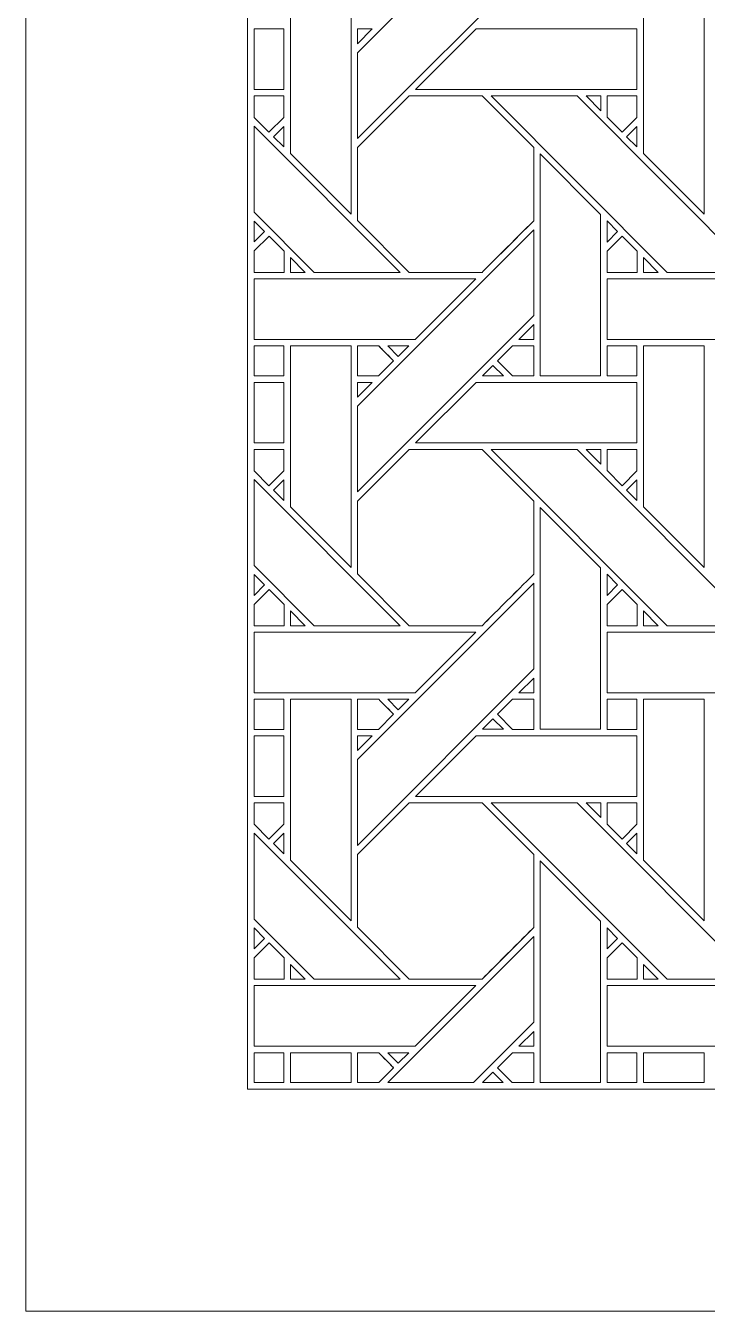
# Model space of a CAD drawing. Header units: inches. Extents: x 8.88 to 15.88, y 5.59 to 12.59.
# Drawn here: x 8.883 to 10.714, y 5.595 to 9.046 of the extents above; entities that cross this region are included whole.
import ezdxf

# ---------------------------------------------------------------- set-up
doc = ezdxf.new("R2010")
doc.units = ezdxf.units.IN
doc.header["$MEASUREMENT"] = 0
doc.layers.add('Design', color=7, linetype='Continuous', lineweight=0)

msp = doc.modelspace()

# ---------------------------------------------------------------- linework, layer by layer
at = {"layer": 'Design'}
for points, knots in [([(8.8829, 12.5948), (8.8829, 12.5948), (8.8829, 5.5948), (8.8829, 5.5948), (8.8829, 5.5948), (15.8829, 5.5948), (15.8829, 5.5948), (15.8829, 5.5948), (15.8829, 12.5948), (15.8829, 12.5948), (15.8829, 12.5948), (8.8829, 12.5948), (8.8829, 12.5948)], [0, 0, 0, 0, 1, 1, 1, 2, 2, 2, 3, 3, 3, 4, 4, 4, 4]), ([(9.4792, 11.9984), (9.4792, 11.9984), (9.4792, 6.1911), (9.4792, 6.1911), (9.4792, 6.1911), (15.2865, 6.1911), (15.2865, 6.1911), (15.2865, 6.1911), (15.2865, 11.9984), (15.2865, 11.9984), (15.2865, 11.9984), (9.4792, 11.9984), (9.4792, 11.9984)], [0, 0, 0, 0, 1, 1, 1, 2, 2, 2, 3, 3, 3, 4, 4, 4, 4]), ([(10.2479, 9.4467), (10.2479, 9.4467), (10.2479, 9.2166), (10.2479, 9.2166), (10.2479, 9.2166), (9.7742, 8.743), (9.7742, 8.743), (9.7742, 8.743), (9.7742, 8.9731), (9.7742, 8.9731), (9.7742, 8.9731), (10.2479, 9.4467), (10.2479, 9.4467)], [0, 0, 0, 0, 1, 1, 1, 2, 2, 2, 3, 3, 3, 4, 4, 4, 4]), ([(9.5942, 9.1352), (9.5942, 9.1352), (9.7571, 9.1352), (9.7571, 9.1352), (9.7571, 9.1352), (9.7571, 8.5401), (9.7571, 8.5401), (9.7571, 8.5401), (9.5942, 8.703), (9.5942, 8.703), (9.5942, 8.703), (9.5942, 9.1352), (9.5942, 9.1352)], [0, 0, 0, 0, 1, 1, 1, 2, 2, 2, 3, 3, 3, 4, 4, 4, 4]), ([(10.7058, 9.1352), (10.7058, 9.1352), (10.7058, 8.5401), (10.7058, 8.5401), (10.7058, 8.5401), (10.5429, 8.703), (10.5429, 8.703), (10.5429, 8.703), (10.5429, 9.1352), (10.5429, 9.1352), (10.5429, 9.1352), (10.7058, 9.1352), (10.7058, 9.1352)], [0, 0, 0, 0, 1, 1, 1, 2, 2, 2, 3, 3, 3, 4, 4, 4, 4]), ([(9.5766, 9.0373), (9.5766, 9.0373), (9.5766, 8.8745), (9.5766, 8.8745), (9.5766, 8.8745), (9.4967, 8.8745), (9.4967, 8.8745), (9.4967, 8.8745), (9.4967, 9.0373), (9.4967, 9.0373), (9.4967, 9.0373), (9.5766, 9.0373), (9.5766, 9.0373)], [0, 0, 0, 0, 1, 1, 1, 2, 2, 2, 3, 3, 3, 4, 4, 4, 4]), ([(9.7742, 8.9974), (9.7742, 8.9974), (9.7742, 9.0373), (9.7742, 9.0373), (9.7742, 9.0373), (9.814, 9.0373), (9.814, 9.0373), (9.814, 9.0373), (9.7742, 8.9974), (9.7742, 8.9974)], [0, 0, 0, 0, 1, 1, 1, 2, 2, 2, 3, 3, 3, 3]), ([(10.5253, 9.0373), (10.5253, 9.0373), (10.5253, 8.8745), (10.5253, 8.8745), (10.5253, 8.8745), (9.9301, 8.8745), (9.9301, 8.8745), (9.9301, 8.8745), (10.0929, 9.0373), (10.0929, 9.0373), (10.0929, 9.0373), (10.5253, 9.0373), (10.5253, 9.0373)], [0, 0, 0, 0, 1, 1, 1, 2, 2, 2, 3, 3, 3, 4, 4, 4, 4]), ([(9.5766, 8.8573), (9.5766, 8.8573), (9.5766, 8.7997), (9.5766, 8.7997), (9.5766, 8.7997), (9.5366, 8.7598), (9.5366, 8.7598), (9.5366, 8.7598), (9.4967, 8.7997), (9.4967, 8.7997), (9.4967, 8.7997), (9.4967, 8.8573), (9.4967, 8.8573), (9.4967, 8.8573), (9.5766, 8.8573), (9.5766, 8.8573)], [0, 0, 0, 0, 1, 1, 1, 2, 2, 2, 3, 3, 3, 4, 4, 4, 5, 5, 5, 5]), ([(9.5766, 8.7997), (9.5766, 8.7997), (9.5366, 8.7598), (9.5366, 8.7598), (9.5366, 8.7598), (9.4967, 8.7997), (9.4967, 8.7997), (9.4967, 8.7997), (9.4967, 8.8573), (9.4967, 8.8573), (9.4967, 8.8573), (9.5766, 8.8573), (9.5766, 8.8573), (9.5766, 8.8573), (9.5766, 8.7997), (9.5766, 8.7997)], [0, 0, 0, 0, 1, 1, 1, 2, 2, 2, 3, 3, 3, 4, 4, 4, 5, 5, 5, 5]), ([(9.9129, 8.8573), (9.9129, 8.8573), (10.1091, 8.8573), (10.1091, 8.8573), (10.1091, 8.8573), (10.2478, 8.7186), (10.2478, 8.7186), (10.2478, 8.7186), (10.2478, 8.5224), (10.2478, 8.5224), (10.23, 8.5044), (10.1181, 8.3927), (10.1091, 8.3837), (10.1091, 8.3837), (9.9134, 8.3837), (9.9134, 8.3837), (9.9134, 8.3837), (9.7742, 8.5229), (9.7742, 8.5229), (9.7742, 8.5229), (9.7742, 8.7186), (9.7742, 8.7186), (9.7742, 8.7186), (9.9129, 8.8573), (9.9129, 8.8573)], [0, 0, 0, 0, 1, 1, 1, 2, 2, 2, 3, 3, 3, 4, 4, 4, 5, 5, 5, 6, 6, 6, 7, 7, 7, 8, 8, 8, 8]), ([(9.9129, 8.8573), (9.9129, 8.8573), (10.1091, 8.8573), (10.1091, 8.8573), (10.1091, 8.8573), (10.2478, 8.7186), (10.2478, 8.7186), (10.2478, 8.7186), (10.2478, 8.5224), (10.2478, 8.5224), (10.2302, 8.5046), (10.1183, 8.3929), (10.1091, 8.3837), (10.1091, 8.3837), (9.9134, 8.3837), (9.9134, 8.3837), (9.9134, 8.3837), (9.7742, 8.5229), (9.7742, 8.5229), (9.7742, 8.5229), (9.7742, 8.7186), (9.7742, 8.7186), (9.7742, 8.7186), (9.9129, 8.8573), (9.9129, 8.8573)], [0, 0, 0, 0, 1, 1, 1, 2, 2, 2, 3, 3, 3, 4, 4, 4, 5, 5, 5, 6, 6, 6, 7, 7, 7, 8, 8, 8, 8]), ([(10.3643, 8.8573), (10.3643, 8.8573), (10.8379, 8.3837), (10.8379, 8.3837), (10.8379, 8.3837), (10.6069, 8.3837), (10.6069, 8.3837), (10.6069, 8.3837), (10.1334, 8.8573), (10.1334, 8.8573), (10.1334, 8.8573), (10.3643, 8.8573), (10.3643, 8.8573)], [0, 0, 0, 0, 1, 1, 1, 2, 2, 2, 3, 3, 3, 4, 4, 4, 4]), ([(10.4279, 8.8573), (10.4279, 8.8573), (10.4279, 8.8175), (10.4279, 8.8175), (10.4279, 8.8175), (10.3884, 8.8573), (10.3884, 8.8573), (10.3884, 8.8573), (10.4279, 8.8573), (10.4279, 8.8573)], [0, 0, 0, 0, 1, 1, 1, 2, 2, 2, 3, 3, 3, 3]), ([(10.5253, 8.8573), (10.5253, 8.8573), (10.5253, 8.7997), (10.5253, 8.7997), (10.5253, 8.7997), (10.4854, 8.7598), (10.4854, 8.7598), (10.4854, 8.7598), (10.445, 8.8001), (10.445, 8.8001), (10.445, 8.8001), (10.445, 8.8573), (10.445, 8.8573), (10.445, 8.8573), (10.5253, 8.8573), (10.5253, 8.8573)], [0, 0, 0, 0, 1, 1, 1, 2, 2, 2, 3, 3, 3, 4, 4, 4, 5, 5, 5, 5]), ([(10.4854, 8.7598), (10.4854, 8.7598), (10.445, 8.8001), (10.445, 8.8001), (10.445, 8.8001), (10.445, 8.8573), (10.445, 8.8573), (10.445, 8.8573), (10.5253, 8.8573), (10.5253, 8.8573), (10.5253, 8.8573), (10.5253, 8.7997), (10.5253, 8.7997), (10.5253, 8.7997), (10.4854, 8.7598), (10.4854, 8.7598)], [0, 0, 0, 0, 1, 1, 1, 2, 2, 2, 3, 3, 3, 4, 4, 4, 5, 5, 5, 5]), ([(9.4967, 8.7762), (9.4967, 8.7762), (9.8892, 8.3837), (9.8892, 8.3837), (9.8892, 8.3837), (9.6582, 8.3837), (9.6582, 8.3837), (9.6582, 8.3837), (9.4967, 8.5452), (9.4967, 8.5452), (9.4967, 8.5452), (9.4967, 8.7762), (9.4967, 8.7762)], [0, 0, 0, 0, 1, 1, 1, 2, 2, 2, 3, 3, 3, 4, 4, 4, 4]), ([(9.5766, 8.7755), (9.5766, 8.7755), (9.5766, 8.7203), (9.5766, 8.7203), (9.5766, 8.7203), (9.5488, 8.7477), (9.5488, 8.7477), (9.5488, 8.7477), (9.5766, 8.7755), (9.5766, 8.7755)], [0, 0, 0, 0, 1, 1, 1, 2, 2, 2, 3, 3, 3, 3]), ([(10.5253, 8.7755), (10.5253, 8.7755), (10.5253, 8.7203), (10.5253, 8.7203), (10.5253, 8.7203), (10.4976, 8.7477), (10.4976, 8.7477), (10.4976, 8.7477), (10.5253, 8.7755), (10.5253, 8.7755)], [0, 0, 0, 0, 1, 1, 1, 2, 2, 2, 3, 3, 3, 3]), ([(10.4278, 8.5394), (10.4278, 8.5394), (10.4278, 8.1057), (10.4278, 8.1057), (10.4278, 8.1057), (10.265, 8.1057), (10.265, 8.1057), (10.265, 8.1057), (10.265, 8.7015), (10.265, 8.7015), (10.265, 8.7015), (10.4278, 8.5394), (10.4278, 8.5394)], [0, 0, 0, 0, 1, 1, 1, 2, 2, 2, 3, 3, 3, 4, 4, 4, 4]), ([(9.4967, 8.5215), (9.4967, 8.5215), (9.5246, 8.4933), (9.5246, 8.4933), (9.5246, 8.4933), (9.4967, 8.4655), (9.4967, 8.4655), (9.4967, 8.4655), (9.4967, 8.5215), (9.4967, 8.5215)], [0, 0, 0, 0, 1, 1, 1, 2, 2, 2, 3, 3, 3, 3]), ([(10.2479, 8.498), (10.2479, 8.498), (10.2479, 8.2679), (10.2479, 8.2679), (10.2479, 8.2679), (9.7742, 7.7943), (9.7742, 7.7943), (9.7742, 7.7943), (9.7742, 8.0244), (9.7742, 8.0244), (9.7742, 8.0244), (10.2479, 8.498), (10.2479, 8.498)], [0, 0, 0, 0, 1, 1, 1, 2, 2, 2, 3, 3, 3, 4, 4, 4, 4]), ([(10.4451, 8.4651), (10.4451, 8.4651), (10.4451, 8.5219), (10.4451, 8.5219), (10.4451, 8.5219), (10.4733, 8.4933), (10.4733, 8.4933), (10.4733, 8.4933), (10.4451, 8.4651), (10.4451, 8.4651)], [0, 0, 0, 0, 1, 1, 1, 2, 2, 2, 3, 3, 3, 3]), ([(9.4967, 8.3834), (9.4967, 8.3834), (9.4967, 8.4411), (9.4967, 8.4411), (9.4967, 8.4411), (9.5367, 8.4811), (9.5367, 8.4811), (9.5367, 8.4811), (9.577, 8.4407), (9.577, 8.4407), (9.577, 8.4407), (9.577, 8.3834), (9.577, 8.3834), (9.577, 8.3834), (9.4967, 8.3834), (9.4967, 8.3834)], [0, 0, 0, 0, 1, 1, 1, 2, 2, 2, 3, 3, 3, 4, 4, 4, 5, 5, 5, 5]), ([(9.4967, 8.4411), (9.4967, 8.4411), (9.5367, 8.4811), (9.5367, 8.4811), (9.5367, 8.4811), (9.577, 8.4407), (9.577, 8.4407), (9.577, 8.4407), (9.577, 8.3834), (9.577, 8.3834), (9.577, 8.3834), (9.4967, 8.3834), (9.4967, 8.3834), (9.4967, 8.3834), (9.4967, 8.4411), (9.4967, 8.4411)], [0, 0, 0, 0, 1, 1, 1, 2, 2, 2, 3, 3, 3, 4, 4, 4, 5, 5, 5, 5]), ([(10.4451, 8.3834), (10.4451, 8.3834), (10.4451, 8.4407), (10.4451, 8.4407), (10.4451, 8.4407), (10.4854, 8.4811), (10.4854, 8.4811), (10.4854, 8.4811), (10.5257, 8.4407), (10.5257, 8.4407), (10.5257, 8.4407), (10.5257, 8.3834), (10.5257, 8.3834), (10.5257, 8.3834), (10.4451, 8.3834), (10.4451, 8.3834)], [0, 0, 0, 0, 1, 1, 1, 2, 2, 2, 3, 3, 3, 4, 4, 4, 5, 5, 5, 5]), ([(10.4854, 8.4811), (10.4854, 8.4811), (10.5257, 8.4407), (10.5257, 8.4407), (10.5257, 8.4407), (10.5257, 8.3834), (10.5257, 8.3834), (10.5257, 8.3834), (10.4451, 8.3834), (10.4451, 8.3834), (10.4451, 8.3834), (10.4451, 8.4407), (10.4451, 8.4407), (10.4451, 8.4407), (10.4854, 8.4811), (10.4854, 8.4811)], [0, 0, 0, 0, 1, 1, 1, 2, 2, 2, 3, 3, 3, 4, 4, 4, 5, 5, 5, 5]), ([(9.634, 8.3837), (9.634, 8.3837), (9.5943, 8.3837), (9.5943, 8.3837), (9.5943, 8.3837), (9.5943, 8.4235), (9.5943, 8.4235), (9.5943, 8.4235), (9.634, 8.3837), (9.634, 8.3837)], [0, 0, 0, 0, 1, 1, 1, 2, 2, 2, 3, 3, 3, 3]), ([(10.543, 8.3837), (10.543, 8.3837), (10.543, 8.4235), (10.543, 8.4235), (10.543, 8.4235), (10.5827, 8.3837), (10.5827, 8.3837), (10.5827, 8.3837), (10.543, 8.3837), (10.543, 8.3837)], [0, 0, 0, 0, 1, 1, 1, 2, 2, 2, 3, 3, 3, 3]), ([(9.4967, 8.2037), (9.4967, 8.2037), (9.4967, 8.3664), (9.4967, 8.3664), (9.4967, 8.3664), (10.0921, 8.3664), (10.0921, 8.3664), (10.0921, 8.3664), (9.9293, 8.2037), (9.9293, 8.2037), (9.9293, 8.2037), (9.4967, 8.2037), (9.4967, 8.2037)], [0, 0, 0, 0, 1, 1, 1, 2, 2, 2, 3, 3, 3, 4, 4, 4, 4]), ([(10.4451, 8.2037), (10.4451, 8.2037), (10.4451, 8.3664), (10.4451, 8.3664), (10.4451, 8.3664), (11.0408, 8.3664), (11.0408, 8.3664), (11.0408, 8.3664), (10.8781, 8.2037), (10.8781, 8.2037), (10.8781, 8.2037), (10.4451, 8.2037), (10.4451, 8.2037)], [0, 0, 0, 0, 1, 1, 1, 2, 2, 2, 3, 3, 3, 4, 4, 4, 4]), ([(10.2081, 8.2038), (10.2081, 8.2038), (10.2479, 8.2435), (10.2479, 8.2435), (10.2479, 8.2435), (10.2479, 8.2038), (10.2479, 8.2038), (10.2479, 8.2038), (10.2081, 8.2038), (10.2081, 8.2038)], [0, 0, 0, 0, 1, 1, 1, 2, 2, 2, 3, 3, 3, 3]), ([(9.4967, 8.1865), (9.4967, 8.1865), (9.5766, 8.1865), (9.5766, 8.1865), (9.5766, 8.1865), (9.5766, 8.1057), (9.5766, 8.1057), (9.5766, 8.1057), (9.4967, 8.1057), (9.4967, 8.1057), (9.4967, 8.1057), (9.4967, 8.1865), (9.4967, 8.1865)], [0, 0, 0, 0, 1, 1, 1, 2, 2, 2, 3, 3, 3, 4, 4, 4, 4]), ([(9.4967, 8.1865), (9.4967, 8.1865), (9.5766, 8.1865), (9.5766, 8.1865), (9.5766, 8.1865), (9.5766, 8.1057), (9.5766, 8.1057), (9.5766, 8.1057), (9.4967, 8.1057), (9.4967, 8.1057), (9.4967, 8.1057), (9.4967, 8.1865), (9.4967, 8.1865)], [0, 0, 0, 0, 1, 1, 1, 2, 2, 2, 3, 3, 3, 4, 4, 4, 4]), ([(9.5942, 8.1865), (9.5942, 8.1865), (9.7571, 8.1865), (9.7571, 8.1865), (9.7571, 8.1865), (9.7571, 7.5914), (9.7571, 7.5914), (9.7571, 7.5914), (9.5942, 7.7543), (9.5942, 7.7543), (9.5942, 7.7543), (9.5942, 8.1865), (9.5942, 8.1865)], [0, 0, 0, 0, 1, 1, 1, 2, 2, 2, 3, 3, 3, 4, 4, 4, 4]), ([(9.8313, 8.1865), (9.8364, 8.1813), (9.8672, 8.1505), (9.8716, 8.1461), (9.8716, 8.1461), (9.8312, 8.1057), (9.8312, 8.1057), (9.8312, 8.1057), (9.7742, 8.1057), (9.7742, 8.1057), (9.7742, 8.1057), (9.7742, 8.1865), (9.7742, 8.1865), (9.7742, 8.1865), (9.8313, 8.1865), (9.8313, 8.1865)], [0, 0, 0, 0, 1, 1, 1, 2, 2, 2, 3, 3, 3, 4, 4, 4, 5, 5, 5, 5]), ([(9.8572, 8.1605), (9.8572, 8.1605), (9.8716, 8.1461), (9.8716, 8.1461), (9.8716, 8.1461), (9.8312, 8.1057), (9.8312, 8.1057), (9.8312, 8.1057), (9.7742, 8.1057), (9.7742, 8.1057), (9.7742, 8.1057), (9.7742, 8.1865), (9.7742, 8.1865), (9.7742, 8.1865), (9.8313, 8.1865), (9.8313, 8.1865), (9.8369, 8.1809), (9.8475, 8.1702), (9.8572, 8.1605)], [0, 0, 0, 0, 1, 1, 1, 2, 2, 2, 3, 3, 3, 4, 4, 4, 5, 5, 5, 6, 6, 6, 6]), ([(9.8838, 8.1583), (9.8838, 8.1583), (9.8556, 8.1865), (9.8556, 8.1865), (9.8556, 8.1865), (9.9121, 8.1865), (9.9121, 8.1865), (9.9121, 8.1865), (9.8838, 8.1583), (9.8838, 8.1583)], [0, 0, 0, 0, 1, 1, 1, 2, 2, 2, 3, 3, 3, 3]), ([(10.1907, 8.1057), (10.1907, 8.1057), (10.1504, 8.1461), (10.1504, 8.1461), (10.1504, 8.1461), (10.1908, 8.1865), (10.1908, 8.1865), (10.1908, 8.1865), (10.2479, 8.1865), (10.2479, 8.1865), (10.2479, 8.1865), (10.2479, 8.1057), (10.2479, 8.1057), (10.2479, 8.1057), (10.1907, 8.1057), (10.1907, 8.1057)], [0, 0, 0, 0, 1, 1, 1, 2, 2, 2, 3, 3, 3, 4, 4, 4, 5, 5, 5, 5]), ([(10.2479, 8.1865), (10.2479, 8.1865), (10.2479, 8.1057), (10.2479, 8.1057), (10.2479, 8.1057), (10.1907, 8.1057), (10.1907, 8.1057), (10.1907, 8.1057), (10.1504, 8.1461), (10.1504, 8.1461), (10.1504, 8.1461), (10.1908, 8.1865), (10.1908, 8.1865), (10.1908, 8.1865), (10.2479, 8.1865), (10.2479, 8.1865)], [0, 0, 0, 0, 1, 1, 1, 2, 2, 2, 3, 3, 3, 4, 4, 4, 5, 5, 5, 5]), ([(10.4451, 8.1057), (10.4451, 8.1057), (10.4451, 8.1865), (10.4451, 8.1865), (10.4451, 8.1865), (10.5253, 8.1865), (10.5253, 8.1865), (10.5253, 8.1865), (10.5253, 8.1057), (10.5253, 8.1057), (10.5253, 8.1057), (10.4451, 8.1057), (10.4451, 8.1057)], [0, 0, 0, 0, 1, 1, 1, 2, 2, 2, 3, 3, 3, 4, 4, 4, 4]), ([(10.4451, 8.1865), (10.4451, 8.1865), (10.5253, 8.1865), (10.5253, 8.1865), (10.5253, 8.1865), (10.5253, 8.1057), (10.5253, 8.1057), (10.5253, 8.1057), (10.4451, 8.1057), (10.4451, 8.1057), (10.4451, 8.1057), (10.4451, 8.1865), (10.4451, 8.1865)], [0, 0, 0, 0, 1, 1, 1, 2, 2, 2, 3, 3, 3, 4, 4, 4, 4]), ([(10.7058, 8.1865), (10.7058, 8.1865), (10.7058, 7.5914), (10.7058, 7.5914), (10.7058, 7.5914), (10.5429, 7.7543), (10.5429, 7.7543), (10.5429, 7.7543), (10.5429, 8.1865), (10.5429, 8.1865), (10.5429, 8.1865), (10.7058, 8.1865), (10.7058, 8.1865)], [0, 0, 0, 0, 1, 1, 1, 2, 2, 2, 3, 3, 3, 4, 4, 4, 4]), ([(10.1666, 8.1057), (10.1666, 8.1057), (10.11, 8.1057), (10.11, 8.1057), (10.11, 8.1057), (10.1383, 8.1339), (10.1383, 8.1339), (10.1383, 8.1339), (10.1666, 8.1057), (10.1666, 8.1057)], [0, 0, 0, 0, 1, 1, 1, 2, 2, 2, 3, 3, 3, 3]), ([(9.5766, 8.0885), (9.5766, 8.0885), (9.5766, 7.9257), (9.5766, 7.9257), (9.5766, 7.9257), (9.4967, 7.9257), (9.4967, 7.9257), (9.4967, 7.9257), (9.4967, 8.0885), (9.4967, 8.0885), (9.4967, 8.0885), (9.5766, 8.0885), (9.5766, 8.0885)], [0, 0, 0, 0, 1, 1, 1, 2, 2, 2, 3, 3, 3, 4, 4, 4, 4]), ([(9.7742, 8.0487), (9.7742, 8.0487), (9.7742, 8.0885), (9.7742, 8.0885), (9.7742, 8.0885), (9.8141, 8.0885), (9.8141, 8.0885), (9.8141, 8.0885), (9.7742, 8.0487), (9.7742, 8.0487)], [0, 0, 0, 0, 1, 1, 1, 2, 2, 2, 3, 3, 3, 3]), ([(10.5253, 8.0885), (10.5253, 8.0885), (10.5253, 7.9257), (10.5253, 7.9257), (10.5253, 7.9257), (9.9301, 7.9257), (9.9301, 7.9257), (9.9301, 7.9257), (10.0929, 8.0885), (10.0929, 8.0885), (10.0929, 8.0885), (10.5253, 8.0885), (10.5253, 8.0885)], [0, 0, 0, 0, 1, 1, 1, 2, 2, 2, 3, 3, 3, 4, 4, 4, 4]), ([(9.5766, 7.9086), (9.5766, 7.9086), (9.5766, 7.851), (9.5766, 7.851), (9.5766, 7.851), (9.5366, 7.8111), (9.5366, 7.8111), (9.5366, 7.8111), (9.4967, 7.851), (9.4967, 7.851), (9.4967, 7.851), (9.4967, 7.9086), (9.4967, 7.9086), (9.4967, 7.9086), (9.5766, 7.9086), (9.5766, 7.9086)], [0, 0, 0, 0, 1, 1, 1, 2, 2, 2, 3, 3, 3, 4, 4, 4, 5, 5, 5, 5]), ([(9.5766, 7.851), (9.5766, 7.851), (9.5366, 7.8111), (9.5366, 7.8111), (9.5366, 7.8111), (9.4967, 7.851), (9.4967, 7.851), (9.4967, 7.851), (9.4967, 7.9086), (9.4967, 7.9086), (9.4967, 7.9086), (9.5766, 7.9086), (9.5766, 7.9086), (9.5766, 7.9086), (9.5766, 7.851), (9.5766, 7.851)], [0, 0, 0, 0, 1, 1, 1, 2, 2, 2, 3, 3, 3, 4, 4, 4, 5, 5, 5, 5]), ([(9.9129, 7.9086), (9.9129, 7.9086), (10.1091, 7.9086), (10.1091, 7.9086), (10.1091, 7.9086), (10.2478, 7.7699), (10.2478, 7.7699), (10.2478, 7.7699), (10.2478, 7.5737), (10.2478, 7.5737), (10.23, 7.5557), (10.1181, 7.444), (10.1091, 7.435), (10.1091, 7.435), (9.9134, 7.435), (9.9134, 7.435), (9.9134, 7.435), (9.7742, 7.5742), (9.7742, 7.5742), (9.7742, 7.5742), (9.7742, 7.7699), (9.7742, 7.7699), (9.7742, 7.7699), (9.9129, 7.9086), (9.9129, 7.9086)], [0, 0, 0, 0, 1, 1, 1, 2, 2, 2, 3, 3, 3, 4, 4, 4, 5, 5, 5, 6, 6, 6, 7, 7, 7, 8, 8, 8, 8]), ([(9.9129, 7.9086), (9.9129, 7.9086), (10.1091, 7.9086), (10.1091, 7.9086), (10.1091, 7.9086), (10.2478, 7.7699), (10.2478, 7.7699), (10.2478, 7.7699), (10.2478, 7.5737), (10.2478, 7.5737), (10.2301, 7.5558), (10.1182, 7.444), (10.1091, 7.435), (10.1091, 7.435), (9.9134, 7.435), (9.9134, 7.435), (9.9134, 7.435), (9.7742, 7.5742), (9.7742, 7.5742), (9.7742, 7.5742), (9.7742, 7.7699), (9.7742, 7.7699), (9.7742, 7.7699), (9.9129, 7.9086), (9.9129, 7.9086)], [0, 0, 0, 0, 1, 1, 1, 2, 2, 2, 3, 3, 3, 4, 4, 4, 5, 5, 5, 6, 6, 6, 7, 7, 7, 8, 8, 8, 8]), ([(10.3643, 7.9086), (10.3643, 7.9086), (10.838, 7.435), (10.838, 7.435), (10.838, 7.435), (10.6069, 7.435), (10.6069, 7.435), (10.6069, 7.435), (10.1334, 7.9086), (10.1334, 7.9086), (10.1334, 7.9086), (10.3643, 7.9086), (10.3643, 7.9086)], [0, 0, 0, 0, 1, 1, 1, 2, 2, 2, 3, 3, 3, 4, 4, 4, 4]), ([(10.4279, 7.9086), (10.4279, 7.9086), (10.4279, 7.8688), (10.4279, 7.8688), (10.4279, 7.8688), (10.3884, 7.9086), (10.3884, 7.9086), (10.3884, 7.9086), (10.4279, 7.9086), (10.4279, 7.9086)], [0, 0, 0, 0, 1, 1, 1, 2, 2, 2, 3, 3, 3, 3]), ([(10.5253, 7.9086), (10.5253, 7.9086), (10.5253, 7.851), (10.5253, 7.851), (10.5253, 7.851), (10.4854, 7.8111), (10.4854, 7.8111), (10.4854, 7.8111), (10.445, 7.8514), (10.445, 7.8514), (10.445, 7.8514), (10.445, 7.9086), (10.445, 7.9086), (10.445, 7.9086), (10.5253, 7.9086), (10.5253, 7.9086)], [0, 0, 0, 0, 1, 1, 1, 2, 2, 2, 3, 3, 3, 4, 4, 4, 5, 5, 5, 5]), ([(10.4854, 7.8111), (10.4854, 7.8111), (10.445, 7.8514), (10.445, 7.8514), (10.445, 7.8514), (10.445, 7.9086), (10.445, 7.9086), (10.445, 7.9086), (10.5253, 7.9086), (10.5253, 7.9086), (10.5253, 7.9086), (10.5253, 7.851), (10.5253, 7.851), (10.5253, 7.851), (10.4854, 7.8111), (10.4854, 7.8111)], [0, 0, 0, 0, 1, 1, 1, 2, 2, 2, 3, 3, 3, 4, 4, 4, 5, 5, 5, 5]), ([(9.4967, 7.8275), (9.4967, 7.8275), (9.8892, 7.435), (9.8892, 7.435), (9.8892, 7.435), (9.6582, 7.435), (9.6582, 7.435), (9.6582, 7.435), (9.4967, 7.5965), (9.4967, 7.5965), (9.4967, 7.5965), (9.4967, 7.8275), (9.4967, 7.8275)], [0, 0, 0, 0, 1, 1, 1, 2, 2, 2, 3, 3, 3, 4, 4, 4, 4]), ([(9.5766, 7.8268), (9.5766, 7.8268), (9.5766, 7.7716), (9.5766, 7.7716), (9.5766, 7.7716), (9.5488, 7.799), (9.5488, 7.799), (9.5488, 7.799), (9.5766, 7.8268), (9.5766, 7.8268)], [0, 0, 0, 0, 1, 1, 1, 2, 2, 2, 3, 3, 3, 3]), ([(10.5253, 7.8268), (10.5253, 7.8268), (10.5253, 7.7716), (10.5253, 7.7716), (10.5253, 7.7716), (10.4976, 7.799), (10.4976, 7.799), (10.4976, 7.799), (10.5253, 7.8268), (10.5253, 7.8268)], [0, 0, 0, 0, 1, 1, 1, 2, 2, 2, 3, 3, 3, 3]), ([(10.4278, 7.5906), (10.4278, 7.5906), (10.4278, 7.157), (10.4278, 7.157), (10.4278, 7.157), (10.265, 7.157), (10.265, 7.157), (10.265, 7.157), (10.265, 7.7528), (10.265, 7.7528), (10.265, 7.7528), (10.4278, 7.5906), (10.4278, 7.5906)], [0, 0, 0, 0, 1, 1, 1, 2, 2, 2, 3, 3, 3, 4, 4, 4, 4]), ([(9.4967, 7.5728), (9.4967, 7.5728), (9.5246, 7.5446), (9.5246, 7.5446), (9.5246, 7.5446), (9.4967, 7.5167), (9.4967, 7.5167), (9.4967, 7.5167), (9.4967, 7.5728), (9.4967, 7.5728)], [0, 0, 0, 0, 1, 1, 1, 2, 2, 2, 3, 3, 3, 3]), ([(10.4451, 7.5164), (10.4451, 7.5164), (10.4451, 7.5732), (10.4451, 7.5732), (10.4451, 7.5732), (10.4733, 7.5446), (10.4733, 7.5446), (10.4733, 7.5446), (10.4451, 7.5164), (10.4451, 7.5164)], [0, 0, 0, 0, 1, 1, 1, 2, 2, 2, 3, 3, 3, 3]), ([(9.4967, 7.4347), (9.4967, 7.4347), (9.4967, 7.4924), (9.4967, 7.4924), (9.4967, 7.4924), (9.5367, 7.5323), (9.5367, 7.5323), (9.5367, 7.5323), (9.577, 7.492), (9.577, 7.492), (9.577, 7.492), (9.577, 7.4347), (9.577, 7.4347), (9.577, 7.4347), (9.4967, 7.4347), (9.4967, 7.4347)], [0, 0, 0, 0, 1, 1, 1, 2, 2, 2, 3, 3, 3, 4, 4, 4, 5, 5, 5, 5]), ([(9.4967, 7.4924), (9.4967, 7.4924), (9.5367, 7.5323), (9.5367, 7.5323), (9.5367, 7.5323), (9.577, 7.492), (9.577, 7.492), (9.577, 7.492), (9.577, 7.4347), (9.577, 7.4347), (9.577, 7.4347), (9.4967, 7.4347), (9.4967, 7.4347), (9.4967, 7.4347), (9.4967, 7.4924), (9.4967, 7.4924)], [0, 0, 0, 0, 1, 1, 1, 2, 2, 2, 3, 3, 3, 4, 4, 4, 5, 5, 5, 5]), ([(10.2479, 7.5492), (10.2479, 7.5492), (10.2479, 7.3192), (10.2479, 7.3192), (10.2479, 7.3192), (9.7742, 6.8455), (9.7742, 6.8455), (9.7742, 6.8455), (9.7742, 7.0756), (9.7742, 7.0756), (9.7742, 7.0756), (10.2479, 7.5492), (10.2479, 7.5492)], [0, 0, 0, 0, 1, 1, 1, 2, 2, 2, 3, 3, 3, 4, 4, 4, 4]), ([(10.4451, 7.4347), (10.4451, 7.4347), (10.4451, 7.492), (10.4451, 7.492), (10.4451, 7.492), (10.4854, 7.5323), (10.4854, 7.5323), (10.4854, 7.5323), (10.5257, 7.492), (10.5257, 7.492), (10.5257, 7.492), (10.5257, 7.4347), (10.5257, 7.4347), (10.5257, 7.4347), (10.4451, 7.4347), (10.4451, 7.4347)], [0, 0, 0, 0, 1, 1, 1, 2, 2, 2, 3, 3, 3, 4, 4, 4, 5, 5, 5, 5]), ([(10.4451, 7.4347), (10.4451, 7.4347), (10.4451, 7.492), (10.4451, 7.492), (10.4451, 7.492), (10.4854, 7.5323), (10.4854, 7.5323), (10.4854, 7.5323), (10.5257, 7.492), (10.5257, 7.492), (10.5257, 7.492), (10.5257, 7.4347), (10.5257, 7.4347), (10.5257, 7.4347), (10.4451, 7.4347), (10.4451, 7.4347)], [0, 0, 0, 0, 1, 1, 1, 2, 2, 2, 3, 3, 3, 4, 4, 4, 5, 5, 5, 5]), ([(9.634, 7.4349), (9.634, 7.4349), (9.5943, 7.4349), (9.5943, 7.4349), (9.5943, 7.4349), (9.5943, 7.4747), (9.5943, 7.4747), (9.5943, 7.4747), (9.634, 7.4349), (9.634, 7.4349)], [0, 0, 0, 0, 1, 1, 1, 2, 2, 2, 3, 3, 3, 3]), ([(10.5827, 7.4349), (10.5827, 7.4349), (10.543, 7.4349), (10.543, 7.4349), (10.543, 7.4349), (10.543, 7.4747), (10.543, 7.4747), (10.543, 7.4747), (10.5827, 7.4349), (10.5827, 7.4349)], [0, 0, 0, 0, 1, 1, 1, 2, 2, 2, 3, 3, 3, 3]), ([(9.4967, 7.255), (9.4967, 7.255), (9.4967, 7.4177), (9.4967, 7.4177), (9.4967, 7.4177), (10.0921, 7.4177), (10.0921, 7.4177), (10.0921, 7.4177), (9.9293, 7.255), (9.9293, 7.255), (9.9293, 7.255), (9.4967, 7.255), (9.4967, 7.255)], [0, 0, 0, 0, 1, 1, 1, 2, 2, 2, 3, 3, 3, 4, 4, 4, 4]), ([(10.4451, 7.255), (10.4451, 7.255), (10.4451, 7.4177), (10.4451, 7.4177), (10.4451, 7.4177), (11.0408, 7.4177), (11.0408, 7.4177), (11.0408, 7.4177), (10.8781, 7.255), (10.8781, 7.255), (10.8781, 7.255), (10.4451, 7.255), (10.4451, 7.255)], [0, 0, 0, 0, 1, 1, 1, 2, 2, 2, 3, 3, 3, 4, 4, 4, 4]), ([(10.2081, 7.255), (10.2081, 7.255), (10.2479, 7.2948), (10.2479, 7.2948), (10.2479, 7.2948), (10.2479, 7.255), (10.2479, 7.255), (10.2479, 7.255), (10.2081, 7.255), (10.2081, 7.255)], [0, 0, 0, 0, 1, 1, 1, 2, 2, 2, 3, 3, 3, 3]), ([(9.4967, 7.2377), (9.4967, 7.2377), (9.5766, 7.2377), (9.5766, 7.2377), (9.5766, 7.2377), (9.5766, 7.1569), (9.5766, 7.1569), (9.5766, 7.1569), (9.4967, 7.1569), (9.4967, 7.1569), (9.4967, 7.1569), (9.4967, 7.2377), (9.4967, 7.2377)], [0, 0, 0, 0, 1, 1, 1, 2, 2, 2, 3, 3, 3, 4, 4, 4, 4]), ([(9.4967, 7.2377), (9.4967, 7.2377), (9.5766, 7.2377), (9.5766, 7.2377), (9.5766, 7.2377), (9.5766, 7.1569), (9.5766, 7.1569), (9.5766, 7.1569), (9.4967, 7.1569), (9.4967, 7.1569), (9.4967, 7.1569), (9.4967, 7.2377), (9.4967, 7.2377)], [0, 0, 0, 0, 1, 1, 1, 2, 2, 2, 3, 3, 3, 4, 4, 4, 4]), ([(9.5942, 7.2377), (9.5942, 7.2377), (9.7571, 7.2377), (9.7571, 7.2377), (9.7571, 7.2377), (9.7571, 6.6426), (9.7571, 6.6426), (9.7571, 6.6426), (9.5942, 6.8055), (9.5942, 6.8055), (9.5942, 6.8055), (9.5942, 7.2377), (9.5942, 7.2377)], [0, 0, 0, 0, 1, 1, 1, 2, 2, 2, 3, 3, 3, 4, 4, 4, 4]), ([(9.8313, 7.2377), (9.8364, 7.2326), (9.8672, 7.2018), (9.8716, 7.1974), (9.8716, 7.1974), (9.8312, 7.1569), (9.8312, 7.1569), (9.8312, 7.1569), (9.7742, 7.1569), (9.7742, 7.1569), (9.7742, 7.1569), (9.7742, 7.2377), (9.7742, 7.2377), (9.7742, 7.2377), (9.8313, 7.2377), (9.8313, 7.2377)], [0, 0, 0, 0, 1, 1, 1, 2, 2, 2, 3, 3, 3, 4, 4, 4, 5, 5, 5, 5]), ([(9.8716, 7.1974), (9.8716, 7.1974), (9.8312, 7.1569), (9.8312, 7.1569), (9.8312, 7.1569), (9.7742, 7.1569), (9.7742, 7.1569), (9.7742, 7.1569), (9.7742, 7.2377), (9.7742, 7.2377), (9.7742, 7.2377), (9.8313, 7.2377), (9.8313, 7.2377), (9.8367, 7.2323), (9.8716, 7.1974), (9.8716, 7.1974)], [0, 0, 0, 0, 1, 1, 1, 2, 2, 2, 3, 3, 3, 4, 4, 4, 5, 5, 5, 5]), ([(9.8838, 7.2096), (9.8838, 7.2096), (9.8556, 7.2377), (9.8556, 7.2377), (9.8556, 7.2377), (9.9121, 7.2377), (9.9121, 7.2377), (9.9121, 7.2377), (9.8838, 7.2096), (9.8838, 7.2096)], [0, 0, 0, 0, 1, 1, 1, 2, 2, 2, 3, 3, 3, 3]), ([(10.1907, 7.1569), (10.1907, 7.1569), (10.1504, 7.1973), (10.1504, 7.1973), (10.1504, 7.1973), (10.1908, 7.2377), (10.1908, 7.2377), (10.1908, 7.2377), (10.2479, 7.2377), (10.2479, 7.2377), (10.2479, 7.2377), (10.2479, 7.1569), (10.2479, 7.1569), (10.2479, 7.1569), (10.1907, 7.1569), (10.1907, 7.1569)], [0, 0, 0, 0, 1, 1, 1, 2, 2, 2, 3, 3, 3, 4, 4, 4, 5, 5, 5, 5]), ([(10.2479, 7.2377), (10.2479, 7.2377), (10.2479, 7.1569), (10.2479, 7.1569), (10.2479, 7.1569), (10.1907, 7.1569), (10.1907, 7.1569), (10.1907, 7.1569), (10.1504, 7.1973), (10.1504, 7.1973), (10.1504, 7.1973), (10.1908, 7.2377), (10.1908, 7.2377), (10.1908, 7.2377), (10.2479, 7.2377), (10.2479, 7.2377)], [0, 0, 0, 0, 1, 1, 1, 2, 2, 2, 3, 3, 3, 4, 4, 4, 5, 5, 5, 5]), ([(10.4451, 7.1569), (10.4451, 7.1569), (10.4451, 7.2377), (10.4451, 7.2377), (10.4451, 7.2377), (10.5253, 7.2377), (10.5253, 7.2377), (10.5253, 7.2377), (10.5253, 7.1569), (10.5253, 7.1569), (10.5253, 7.1569), (10.4451, 7.1569), (10.4451, 7.1569)], [0, 0, 0, 0, 1, 1, 1, 2, 2, 2, 3, 3, 3, 4, 4, 4, 4]), ([(10.4451, 7.2377), (10.4451, 7.2377), (10.5253, 7.2377), (10.5253, 7.2377), (10.5253, 7.2377), (10.5253, 7.1569), (10.5253, 7.1569), (10.5253, 7.1569), (10.4451, 7.1569), (10.4451, 7.1569), (10.4451, 7.1569), (10.4451, 7.2377), (10.4451, 7.2377)], [0, 0, 0, 0, 1, 1, 1, 2, 2, 2, 3, 3, 3, 4, 4, 4, 4]), ([(10.7058, 7.2377), (10.7058, 7.2377), (10.7058, 6.6426), (10.7058, 6.6426), (10.7058, 6.6426), (10.5429, 6.8055), (10.5429, 6.8055), (10.5429, 6.8055), (10.5429, 7.2377), (10.5429, 7.2377), (10.5429, 7.2377), (10.7058, 7.2377), (10.7058, 7.2377)], [0, 0, 0, 0, 1, 1, 1, 2, 2, 2, 3, 3, 3, 4, 4, 4, 4]), ([(10.1666, 7.157), (10.1666, 7.157), (10.11, 7.157), (10.11, 7.157), (10.11, 7.157), (10.1383, 7.1852), (10.1383, 7.1852), (10.1383, 7.1852), (10.1666, 7.157), (10.1666, 7.157)], [0, 0, 0, 0, 1, 1, 1, 2, 2, 2, 3, 3, 3, 3]), ([(9.5766, 7.1398), (9.5766, 7.1398), (9.5766, 6.977), (9.5766, 6.977), (9.5766, 6.977), (9.4967, 6.977), (9.4967, 6.977), (9.4967, 6.977), (9.4967, 7.1398), (9.4967, 7.1398), (9.4967, 7.1398), (9.5766, 7.1398), (9.5766, 7.1398)], [0, 0, 0, 0, 1, 1, 1, 2, 2, 2, 3, 3, 3, 4, 4, 4, 4]), ([(9.7742, 7.1), (9.7742, 7.1), (9.7742, 7.1398), (9.7742, 7.1398), (9.7742, 7.1398), (9.8141, 7.1398), (9.8141, 7.1398), (9.8141, 7.1398), (9.7742, 7.1), (9.7742, 7.1)], [0, 0, 0, 0, 1, 1, 1, 2, 2, 2, 3, 3, 3, 3]), ([(9.93, 6.977), (9.93, 6.977), (10.0929, 7.1398), (10.0929, 7.1398), (10.0929, 7.1398), (10.5253, 7.1398), (10.5253, 7.1398), (10.5253, 7.1398), (10.5253, 6.977), (10.5253, 6.977), (10.5253, 6.977), (9.93, 6.977), (9.93, 6.977)], [0, 0, 0, 0, 1, 1, 1, 2, 2, 2, 3, 3, 3, 4, 4, 4, 4]), ([(9.5766, 6.9599), (9.5766, 6.9599), (9.5766, 6.9023), (9.5766, 6.9023), (9.5766, 6.9023), (9.5366, 6.8623), (9.5366, 6.8623), (9.5366, 6.8623), (9.4967, 6.9023), (9.4967, 6.9023), (9.4967, 6.9023), (9.4967, 6.9599), (9.4967, 6.9599), (9.4967, 6.9599), (9.5766, 6.9599), (9.5766, 6.9599)], [0, 0, 0, 0, 1, 1, 1, 2, 2, 2, 3, 3, 3, 4, 4, 4, 5, 5, 5, 5]), ([(9.5766, 6.9023), (9.5766, 6.9023), (9.5366, 6.8623), (9.5366, 6.8623), (9.5366, 6.8623), (9.4967, 6.9023), (9.4967, 6.9023), (9.4967, 6.9023), (9.4967, 6.9599), (9.4967, 6.9599), (9.4967, 6.9599), (9.5766, 6.9599), (9.5766, 6.9599), (9.5766, 6.9599), (9.5766, 6.9023), (9.5766, 6.9023)], [0, 0, 0, 0, 1, 1, 1, 2, 2, 2, 3, 3, 3, 4, 4, 4, 5, 5, 5, 5]), ([(10.1091, 6.4862), (10.1091, 6.4862), (9.9134, 6.4862), (9.9134, 6.4862), (9.9134, 6.4862), (9.7742, 6.6255), (9.7742, 6.6255), (9.7742, 6.6255), (9.7742, 6.8211), (9.7742, 6.8211), (9.7742, 6.8211), (9.9129, 6.9598), (9.9129, 6.9598), (9.9129, 6.9598), (10.1091, 6.9598), (10.1091, 6.9598), (10.1091, 6.9598), (10.2478, 6.8211), (10.2478, 6.8211), (10.2478, 6.8211), (10.2478, 6.6249), (10.2478, 6.6249), (10.23, 6.607), (10.1181, 6.4952), (10.1091, 6.4862)], [0, 0, 0, 0, 1, 1, 1, 2, 2, 2, 3, 3, 3, 4, 4, 4, 5, 5, 5, 6, 6, 6, 7, 7, 7, 8, 8, 8, 8]), ([(9.9134, 6.4862), (9.9134, 6.4862), (9.7742, 6.6255), (9.7742, 6.6255), (9.7742, 6.6255), (9.7742, 6.8211), (9.7742, 6.8211), (9.7742, 6.8211), (9.9129, 6.9598), (9.9129, 6.9598), (9.9129, 6.9598), (10.1091, 6.9598), (10.1091, 6.9598), (10.1091, 6.9598), (10.2478, 6.8211), (10.2478, 6.8211), (10.2478, 6.8211), (10.2478, 6.6249), (10.2478, 6.6249), (10.2297, 6.6066), (10.1178, 6.4949), (10.1091, 6.4862), (10.1091, 6.4862), (9.9134, 6.4862), (9.9134, 6.4862)], [0, 0, 0, 0, 1, 1, 1, 2, 2, 2, 3, 3, 3, 4, 4, 4, 5, 5, 5, 6, 6, 6, 7, 7, 7, 8, 8, 8, 8]), ([(10.1334, 6.9599), (10.1334, 6.9599), (10.3643, 6.9599), (10.3643, 6.9599), (10.3643, 6.9599), (10.838, 6.4862), (10.838, 6.4862), (10.838, 6.4862), (10.6069, 6.4862), (10.6069, 6.4862), (10.6069, 6.4862), (10.1334, 6.9599), (10.1334, 6.9599)], [0, 0, 0, 0, 1, 1, 1, 2, 2, 2, 3, 3, 3, 4, 4, 4, 4]), ([(10.4279, 6.9599), (10.4279, 6.9599), (10.4279, 6.9201), (10.4279, 6.9201), (10.4279, 6.9201), (10.3884, 6.9599), (10.3884, 6.9599), (10.3884, 6.9599), (10.4279, 6.9599), (10.4279, 6.9599)], [0, 0, 0, 0, 1, 1, 1, 2, 2, 2, 3, 3, 3, 3]), ([(10.5253, 6.9599), (10.5253, 6.9599), (10.5253, 6.9023), (10.5253, 6.9023), (10.5253, 6.9023), (10.4854, 6.8623), (10.4854, 6.8623), (10.4854, 6.8623), (10.445, 6.9027), (10.445, 6.9027), (10.445, 6.9027), (10.445, 6.9599), (10.445, 6.9599), (10.445, 6.9599), (10.5253, 6.9599), (10.5253, 6.9599)], [0, 0, 0, 0, 1, 1, 1, 2, 2, 2, 3, 3, 3, 4, 4, 4, 5, 5, 5, 5]), ([(10.4854, 6.8623), (10.4854, 6.8623), (10.445, 6.9027), (10.445, 6.9027), (10.445, 6.9027), (10.445, 6.9599), (10.445, 6.9599), (10.445, 6.9599), (10.5253, 6.9599), (10.5253, 6.9599), (10.5253, 6.9599), (10.5253, 6.9023), (10.5253, 6.9023), (10.5253, 6.9023), (10.4854, 6.8623), (10.4854, 6.8623)], [0, 0, 0, 0, 1, 1, 1, 2, 2, 2, 3, 3, 3, 4, 4, 4, 5, 5, 5, 5]), ([(9.4967, 6.8787), (9.4967, 6.8787), (9.8892, 6.4862), (9.8892, 6.4862), (9.8892, 6.4862), (9.6582, 6.4862), (9.6582, 6.4862), (9.6582, 6.4862), (9.4967, 6.6477), (9.4967, 6.6477), (9.4967, 6.6477), (9.4967, 6.8787), (9.4967, 6.8787)], [0, 0, 0, 0, 1, 1, 1, 2, 2, 2, 3, 3, 3, 4, 4, 4, 4]), ([(9.5766, 6.878), (9.5766, 6.878), (9.5766, 6.8229), (9.5766, 6.8229), (9.5766, 6.8229), (9.5488, 6.8503), (9.5488, 6.8503), (9.5488, 6.8503), (9.5766, 6.878), (9.5766, 6.878)], [0, 0, 0, 0, 1, 1, 1, 2, 2, 2, 3, 3, 3, 3]), ([(10.5253, 6.878), (10.5253, 6.878), (10.5253, 6.8229), (10.5253, 6.8229), (10.5253, 6.8229), (10.4976, 6.8503), (10.4976, 6.8503), (10.4976, 6.8503), (10.5253, 6.878), (10.5253, 6.878)], [0, 0, 0, 0, 1, 1, 1, 2, 2, 2, 3, 3, 3, 3]), ([(10.265, 6.2086), (10.265, 6.2086), (10.265, 6.8041), (10.265, 6.8041), (10.265, 6.8041), (10.4278, 6.6419), (10.4278, 6.6419), (10.4278, 6.6419), (10.4278, 6.2086), (10.4278, 6.2086), (10.4278, 6.2086), (10.265, 6.2086), (10.265, 6.2086)], [0, 0, 0, 0, 1, 1, 1, 2, 2, 2, 3, 3, 3, 4, 4, 4, 4]), ([(9.4967, 6.6241), (9.4967, 6.6241), (9.5246, 6.5958), (9.5246, 6.5958), (9.5246, 6.5958), (9.4967, 6.568), (9.4967, 6.568), (9.4967, 6.568), (9.4967, 6.6241), (9.4967, 6.6241)], [0, 0, 0, 0, 1, 1, 1, 2, 2, 2, 3, 3, 3, 3]), ([(9.8559, 6.2086), (9.8559, 6.2086), (10.2479, 6.6005), (10.2479, 6.6005), (10.2479, 6.6005), (10.2479, 6.3705), (10.2479, 6.3705), (10.2479, 6.3705), (10.086, 6.2086), (10.086, 6.2086), (10.086, 6.2086), (9.8559, 6.2086), (9.8559, 6.2086)], [0, 0, 0, 0, 1, 1, 1, 2, 2, 2, 3, 3, 3, 4, 4, 4, 4]), ([(10.4733, 6.5958), (10.4733, 6.5958), (10.4451, 6.5677), (10.4451, 6.5677), (10.4451, 6.5677), (10.4451, 6.6244), (10.4451, 6.6244), (10.4451, 6.6244), (10.4733, 6.5958), (10.4733, 6.5958)], [0, 0, 0, 0, 1, 1, 1, 2, 2, 2, 3, 3, 3, 3]), ([(9.4967, 6.5437), (9.4967, 6.5437), (9.5367, 6.5836), (9.5367, 6.5836), (9.5367, 6.5836), (9.577, 6.5433), (9.577, 6.5433), (9.577, 6.5433), (9.577, 6.486), (9.577, 6.486), (9.577, 6.486), (9.4967, 6.486), (9.4967, 6.486), (9.4967, 6.486), (9.4967, 6.5437), (9.4967, 6.5437)], [0, 0, 0, 0, 1, 1, 1, 2, 2, 2, 3, 3, 3, 4, 4, 4, 5, 5, 5, 5]), ([(9.5367, 6.5836), (9.5367, 6.5836), (9.577, 6.5433), (9.577, 6.5433), (9.577, 6.5433), (9.577, 6.486), (9.577, 6.486), (9.577, 6.486), (9.4967, 6.486), (9.4967, 6.486), (9.4967, 6.486), (9.4967, 6.5437), (9.4967, 6.5437), (9.4967, 6.5437), (9.5367, 6.5836), (9.5367, 6.5836)], [0, 0, 0, 0, 1, 1, 1, 2, 2, 2, 3, 3, 3, 4, 4, 4, 5, 5, 5, 5]), ([(10.4451, 6.5433), (10.4451, 6.5433), (10.4854, 6.5836), (10.4854, 6.5836), (10.4854, 6.5836), (10.5257, 6.5433), (10.5257, 6.5433), (10.5257, 6.5433), (10.5257, 6.486), (10.5257, 6.486), (10.5257, 6.486), (10.4451, 6.486), (10.4451, 6.486), (10.4451, 6.486), (10.4451, 6.5433), (10.4451, 6.5433)], [0, 0, 0, 0, 1, 1, 1, 2, 2, 2, 3, 3, 3, 4, 4, 4, 5, 5, 5, 5]), ([(10.4451, 6.5433), (10.4451, 6.5433), (10.4854, 6.5836), (10.4854, 6.5836), (10.4854, 6.5836), (10.5257, 6.5433), (10.5257, 6.5433), (10.5257, 6.5433), (10.5257, 6.486), (10.5257, 6.486), (10.5257, 6.486), (10.4451, 6.486), (10.4451, 6.486), (10.4451, 6.486), (10.4451, 6.5433), (10.4451, 6.5433)], [0, 0, 0, 0, 1, 1, 1, 2, 2, 2, 3, 3, 3, 4, 4, 4, 5, 5, 5, 5]), ([(9.5943, 6.4862), (9.5943, 6.4862), (9.5943, 6.526), (9.5943, 6.526), (9.5943, 6.526), (9.634, 6.4862), (9.634, 6.4862), (9.634, 6.4862), (9.5943, 6.4862), (9.5943, 6.4862)], [0, 0, 0, 0, 1, 1, 1, 2, 2, 2, 3, 3, 3, 3]), ([(10.5827, 6.4862), (10.5827, 6.4862), (10.543, 6.4862), (10.543, 6.4862), (10.543, 6.4862), (10.543, 6.526), (10.543, 6.526), (10.543, 6.526), (10.5827, 6.4862), (10.5827, 6.4862)], [0, 0, 0, 0, 1, 1, 1, 2, 2, 2, 3, 3, 3, 3]), ([(9.4967, 6.3063), (9.4967, 6.3063), (9.4967, 6.469), (9.4967, 6.469), (9.4967, 6.469), (10.0921, 6.469), (10.0921, 6.469), (10.0921, 6.469), (9.9293, 6.3063), (9.9293, 6.3063), (9.9293, 6.3063), (9.4967, 6.3063), (9.4967, 6.3063)], [0, 0, 0, 0, 1, 1, 1, 2, 2, 2, 3, 3, 3, 4, 4, 4, 4]), ([(10.4451, 6.3063), (10.4451, 6.3063), (10.4451, 6.469), (10.4451, 6.469), (10.4451, 6.469), (11.0408, 6.469), (11.0408, 6.469), (11.0408, 6.469), (10.8781, 6.3063), (10.8781, 6.3063), (10.8781, 6.3063), (10.4451, 6.3063), (10.4451, 6.3063)], [0, 0, 0, 0, 1, 1, 1, 2, 2, 2, 3, 3, 3, 4, 4, 4, 4]), ([(10.2479, 6.3063), (10.2479, 6.3063), (10.2081, 6.3063), (10.2081, 6.3063), (10.2081, 6.3063), (10.2479, 6.3461), (10.2479, 6.3461), (10.2479, 6.3461), (10.2479, 6.3063), (10.2479, 6.3063)], [0, 0, 0, 0, 1, 1, 1, 2, 2, 2, 3, 3, 3, 3]), ([(9.4967, 6.289), (9.4967, 6.289), (9.5766, 6.289), (9.5766, 6.289), (9.5766, 6.289), (9.5766, 6.2086), (9.5766, 6.2086), (9.5766, 6.2086), (9.4967, 6.2086), (9.4967, 6.2086), (9.4967, 6.2086), (9.4967, 6.289), (9.4967, 6.289)], [0, 0, 0, 0, 1, 1, 1, 2, 2, 2, 3, 3, 3, 4, 4, 4, 4]), ([(9.4967, 6.2086), (9.4967, 6.2086), (9.4967, 6.289), (9.4967, 6.289), (9.4967, 6.289), (9.5766, 6.289), (9.5766, 6.289), (9.5766, 6.289), (9.5766, 6.2086), (9.5766, 6.2086), (9.5766, 6.2086), (9.4967, 6.2086), (9.4967, 6.2086)], [0, 0, 0, 0, 1, 1, 1, 2, 2, 2, 3, 3, 3, 4, 4, 4, 4]), ([(9.5942, 6.2086), (9.5942, 6.2086), (9.5942, 6.289), (9.5942, 6.289), (9.5942, 6.289), (9.7571, 6.289), (9.7571, 6.289), (9.7571, 6.289), (9.7571, 6.2086), (9.7571, 6.2086), (9.7571, 6.2086), (9.5942, 6.2086), (9.5942, 6.2086)], [0, 0, 0, 0, 1, 1, 1, 2, 2, 2, 3, 3, 3, 4, 4, 4, 4]), ([(9.7742, 6.289), (9.7742, 6.289), (9.8313, 6.289), (9.8313, 6.289), (9.8364, 6.2839), (9.8672, 6.2531), (9.8716, 6.2486), (9.8716, 6.2486), (9.8316, 6.2086), (9.8316, 6.2086), (9.8316, 6.2086), (9.7742, 6.2086), (9.7742, 6.2086), (9.7742, 6.2086), (9.7742, 6.289), (9.7742, 6.289)], [0, 0, 0, 0, 1, 1, 1, 2, 2, 2, 3, 3, 3, 4, 4, 4, 5, 5, 5, 5]), ([(9.7742, 6.289), (9.7742, 6.289), (9.8313, 6.289), (9.8313, 6.289), (9.8369, 6.2834), (9.8716, 6.2486), (9.8716, 6.2486), (9.8716, 6.2486), (9.8316, 6.2086), (9.8316, 6.2086), (9.8316, 6.2086), (9.7742, 6.2086), (9.7742, 6.2086), (9.7742, 6.2086), (9.7742, 6.289), (9.7742, 6.289)], [0, 0, 0, 0, 1, 1, 1, 2, 2, 2, 3, 3, 3, 4, 4, 4, 5, 5, 5, 5]), ([(9.9121, 6.289), (9.9121, 6.289), (9.8838, 6.2608), (9.8838, 6.2608), (9.8838, 6.2608), (9.8556, 6.289), (9.8556, 6.289), (9.8556, 6.289), (9.9121, 6.289), (9.9121, 6.289)], [0, 0, 0, 0, 1, 1, 1, 2, 2, 2, 3, 3, 3, 3]), ([(10.1903, 6.2086), (10.1903, 6.2086), (10.1504, 6.2486), (10.1504, 6.2486), (10.1504, 6.2486), (10.1908, 6.289), (10.1908, 6.289), (10.1908, 6.289), (10.2479, 6.289), (10.2479, 6.289), (10.2479, 6.289), (10.2479, 6.2086), (10.2479, 6.2086), (10.2479, 6.2086), (10.1903, 6.2086), (10.1903, 6.2086)], [0, 0, 0, 0, 1, 1, 1, 2, 2, 2, 3, 3, 3, 4, 4, 4, 5, 5, 5, 5]), ([(10.2479, 6.289), (10.2479, 6.289), (10.2479, 6.2086), (10.2479, 6.2086), (10.2479, 6.2086), (10.1903, 6.2086), (10.1903, 6.2086), (10.1903, 6.2086), (10.1504, 6.2486), (10.1504, 6.2486), (10.1504, 6.2486), (10.1908, 6.289), (10.1908, 6.289), (10.1908, 6.289), (10.2479, 6.289), (10.2479, 6.289)], [0, 0, 0, 0, 1, 1, 1, 2, 2, 2, 3, 3, 3, 4, 4, 4, 5, 5, 5, 5]), ([(10.4451, 6.289), (10.4451, 6.289), (10.5253, 6.289), (10.5253, 6.289), (10.5253, 6.289), (10.5253, 6.2086), (10.5253, 6.2086), (10.5253, 6.2086), (10.4451, 6.2086), (10.4451, 6.2086), (10.4451, 6.2086), (10.4451, 6.289), (10.4451, 6.289)], [0, 0, 0, 0, 1, 1, 1, 2, 2, 2, 3, 3, 3, 4, 4, 4, 4]), ([(10.4451, 6.2086), (10.4451, 6.2086), (10.4451, 6.289), (10.4451, 6.289), (10.4451, 6.289), (10.5253, 6.289), (10.5253, 6.289), (10.5253, 6.289), (10.5253, 6.2086), (10.5253, 6.2086), (10.5253, 6.2086), (10.4451, 6.2086), (10.4451, 6.2086)], [0, 0, 0, 0, 1, 1, 1, 2, 2, 2, 3, 3, 3, 4, 4, 4, 4]), ([(10.5429, 6.2086), (10.5429, 6.2086), (10.5429, 6.289), (10.5429, 6.289), (10.5429, 6.289), (10.7058, 6.289), (10.7058, 6.289), (10.7058, 6.289), (10.7058, 6.2086), (10.7058, 6.2086), (10.7058, 6.2086), (10.5429, 6.2086), (10.5429, 6.2086)], [0, 0, 0, 0, 1, 1, 1, 2, 2, 2, 3, 3, 3, 4, 4, 4, 4]), ([(10.1662, 6.2086), (10.1662, 6.2086), (10.1104, 6.2086), (10.1104, 6.2086), (10.1104, 6.2086), (10.1383, 6.2365), (10.1383, 6.2365), (10.1383, 6.2365), (10.1662, 6.2086), (10.1662, 6.2086)], [0, 0, 0, 0, 1, 1, 1, 2, 2, 2, 3, 3, 3, 3])]:
    msp.add_open_spline(points, degree=3, knots=knots, dxfattribs=at)

doc.saveas('drawing.dxf')
